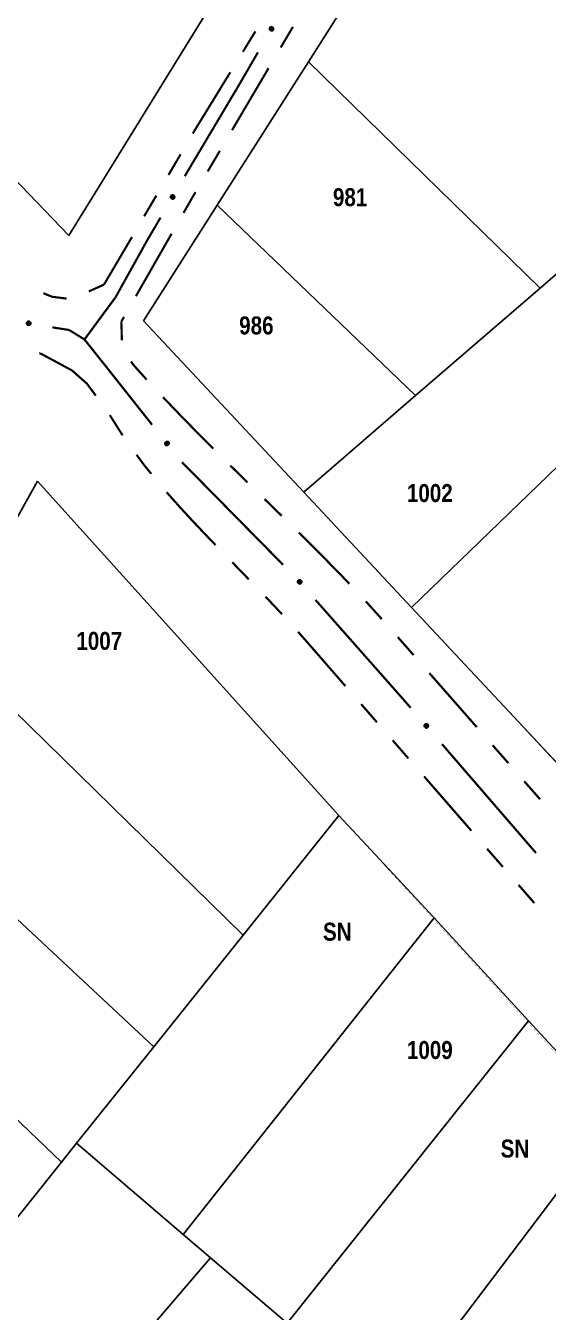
# Model space of a CAD drawing. Extents: x 201549 to 203722, y 4857623 to 4859778.
# Drawn here: x 202780.6 to 202824.2, y 4859059.8 to 4859167.1 of the extents above; entities that cross this region are included whole.
import ezdxf
from ezdxf.enums import TextEntityAlignment as Align

# ---------------------------------------------------------------- set-up
doc = ezdxf.new("R2010")
doc.units = 0
doc.header["$LTSCALE"] = 1.5
doc.header["$MEASUREMENT"] = 0
for name, color, linetype in [('CD-MALHA-LOTES', 40, 'CONTINUOUS'), ('RU-QUADRAS', 6, 'CONTINUOUS'), ('SV-EIXO-RUA-N-PAV', 6, 'CONTINUOUS'), ('SV-RUA-NAO-PAV-S-GUIA-C-GUIA', 7, 'CONTINUOUS'), ('Th_NmrPort', 1, 'CONTINUOUS')]:
    doc.layers.add(name, color=color, linetype=linetype)
doc.styles.get("Standard").update_dxf_attribs({"font": 'swisscbo.ttf'})

msp = doc.modelspace()

# ---------------------------------------------------------------- linework, layer by layer
at = {"layer": 'CD-MALHA-LOTES', "linetype": 'Continuous'}
for p, q in [((202823.94, 4859195.12), (202804.22, 4859164.14)), ((202784.23, 4859149.65), (202804.48, 4859182.51)), ((202755.11, 4859179.89), (202784.23, 4859149.65)), ((202804.22, 4859164.14), (202796.61, 4859152.19)), ((202823.55, 4859145.27), (202804.22, 4859164.14)), ((202796.61, 4859152.19), (202790.47, 4859142.54)), ((202796.61, 4859152.19), (202813.15, 4859136.3)), ((202823.55, 4859145.27), (202825.25, 4859146.74)), ((202813.15, 4859136.3), (202823.55, 4859145.27)), ((202790.47, 4859142.54), (202803.82, 4859128.25)), ((202812.82, 4859118.62), (202833.3, 4859138.42)), ((202803.82, 4859128.25), (202813.15, 4859136.3)), ((202781.62, 4859129.17), (202774, 4859115.53)), ((202806.76, 4859101.26), (202781.62, 4859129.17)), ((202803.82, 4859128.25), (202812.82, 4859118.62)), ((202812.82, 4859118.62), (202829.89, 4859100.36)), ((202798.77, 4859091.28), (202774, 4859115.53)), ((202791.31, 4859081.97), (202767.63, 4859104.11)), ((202798.77, 4859091.28), (202806.76, 4859101.26)), ((202806.76, 4859101.26), (202814.7, 4859092.74)), ((202783.62, 4859072.36), (202761.62, 4859093.34)), ((202814.7, 4859092.74), (202793.77, 4859066.33)), ((202822.58, 4859084.14), (202814.7, 4859092.74)), ((202791.31, 4859081.97), (202798.77, 4859091.28)), ((202802.45, 4859058.91), (202822.58, 4859084.14)), ((202829.83, 4859076.23), (202822.58, 4859084.14)), ((202784.88, 4859073.93), (202791.31, 4859081.97)), ((202829.83, 4859076.23), (202811.13, 4859051.49)), ((202784.88, 4859073.93), (202783.62, 4859072.36)), ((202793.77, 4859066.33), (202784.88, 4859073.93)), ((202783.62, 4859072.36), (202776.68, 4859063.69)), ((202796.05, 4859064.38), (202793.77, 4859066.33)), ((202778.42, 4859043.83), (202796.05, 4859064.38)), ((202802.45, 4859058.91), (202796.05, 4859064.38))]:
    msp.add_line(p, q, dxfattribs=at)
at = {"layer": 'RU-QUADRAS', "linetype": 'Continuous'}
for points in [[(202672.47, 4859263.07, 0.01, 0.01, 0), (202706.96, 4859315.47, 0.01, 0.01, 0), (202731.27, 4859289.81, 0.01, 0.01, 0), (202816.84, 4859202.55, 0.01, 0.01, 0), (202784.23, 4859149.65, 0.01, 0.01, 0), (202755.1, 4859179.9, 0.01, 0.01, 0), (202731.47, 4859208.96, 0.01, 0.01, 0)], [(202790.47, 4859142.54, 0.01, 0.01, 0), (202823.94, 4859195.12, 0.01, 0.01, 0), (202879.25, 4859133.93, 0.01, 0.01, 0.0147925964), (202928.6, 4859082.79, 0.01, 0.01, 0), (202898.06, 4859031.1, 0.01, 0.01, 0), (202894.41, 4859031.1, 0.01, 0.01, 0)], [(202749.48, 4859071.59, 0.01, 0.01, 0), (202781.62, 4859129.17, 0.01, 0.01, 0.0049191325), (202853.45, 4859050.44, 0.01, 0.01, 0), (202889.59, 4859012.69, 0.01, 0.01, 0), (202858.45, 4858958.37, 0.01, 0.01, 0), (202812.2, 4859004.98, 0.01, 0.01, 0), (202815.02, 4859008.13, 0.01, 0.01, 0), (202803.62, 4859021.31, 0.01, 0.01, 0), (202794.06, 4859028.47, 0.01, 0.01, 0), (202778.42, 4859043.83, 0.01, 0.01, 0), (202777.7, 4859042.99, 0.01, 0.01, 0)]]:
    msp.add_lwpolyline(points, format="xyseb", close=True, dxfattribs=at)
at = {"layer": 'SV-EIXO-RUA-N-PAV'}
for points in [[(202800.974018, 4859166.824901), (202800.961332, 4859166.872135), (202800.960087, 4859166.915325), (202800.969417, 4859166.951646), (202800.986031, 4859166.981593), (202801.006479, 4859167.010315), (202801.033483, 4859167.034724), (202801.069455, 4859167.055177), (202801.116748, 4859167.068236), (202801.161076, 4859167.066603), (202801.197174, 4859167.059361), (202801.229398, 4859167.043835), (202801.256967, 4859167.023504), (202801.281395, 4859166.994616), (202801.301766, 4859166.957959), (202801.313747, 4859166.910086), (202801.314676, 4859166.867735), (202801.304729, 4859166.83284), (202801.288915, 4859166.800544), (202801.267689, 4859166.771471), (202801.241043, 4859166.747663), (202801.204098, 4859166.727218), (202801.156691, 4859166.71602), (202801.114462, 4859166.714611), (202801.079437, 4859166.724065), (202801.047991, 4859166.74035), (202801.018934, 4859166.760508), (202800.993266, 4859166.786631), (202800.974018, 4859166.824901)], [(202792.721331, 4859152.79802), (202792.708328, 4859152.845168), (202792.706793, 4859152.888348), (202792.715879, 4859152.924732), (202792.732292, 4859152.954789), (202792.752546, 4859152.983647), (202792.779385, 4859153.008238), (202792.81522, 4859153.028932), (202792.862424, 4859153.042308), (202792.906762, 4859153.040973), (202792.942908, 4859153.033973), (202792.975235, 4859153.018664), (202793.00294, 4859152.998518), (202793.027562, 4859152.969794), (202793.048178, 4859152.933275), (202793.06048, 4859152.885483), (202793.061694, 4859152.84314), (202793.051981, 4859152.808179), (202793.036385, 4859152.775777), (202793.015354, 4859152.746563), (202792.988868, 4859152.722576), (202792.952061, 4859152.701884), (202792.90473, 4859152.690368), (202792.862512, 4859152.688675), (202792.827424, 4859152.697894), (202792.79587, 4859152.713967), (202792.766678, 4859152.73393), (202792.740836, 4859152.75988), (202792.721331, 4859152.79802)], [(202780.762528, 4859142.460345), (202780.80212, 4859142.48906), (202780.842018, 4859142.505643), (202780.879277, 4859142.509896), (202780.913181, 4859142.505069), (202780.947311, 4859142.496224), (202780.979753, 4859142.479715), (202781.011702, 4859142.453416), (202781.040785, 4859142.413903), (202781.055087, 4859142.371914), (202781.061211, 4859142.335609), (202781.058213, 4859142.299966), (202781.049065, 4859142.266955), (202781.030802, 4859142.233822), (202781.003835, 4859142.201706), (202780.963394, 4859142.173423), (202780.924167, 4859142.157434), (202780.888021, 4859142.154266), (202780.852207, 4859142.157506), (202780.817472, 4859142.166954), (202780.785719, 4859142.183343), (202780.753431, 4859142.210553), (202780.726045, 4859142.250838), (202780.709651, 4859142.28978), (202780.705977, 4859142.325872), (202780.709961, 4859142.36106), (202780.718416, 4859142.395399), (202780.733653, 4859142.428702), (202780.762528, 4859142.460345)], [(202792.415537, 4859132.477427), (202792.464194, 4859132.472475), (202792.505, 4859132.458268), (202792.535624, 4859132.436624), (202792.557698, 4859132.410441), (202792.577263, 4859132.381111), (202792.590466, 4859132.347189), (202792.596779, 4859132.306293), (202792.592153, 4859132.257448), (202792.574853, 4859132.216603), (202792.555239, 4859132.185445), (202792.529263, 4859132.160856), (202792.500452, 4859132.142326), (202792.464762, 4859132.129777), (202792.423255, 4859132.123784), (202792.374252, 4859132.129624), (202792.334343, 4859132.143826), (202792.305272, 4859132.165539), (202792.280717, 4859132.19181), (202792.261101, 4859132.221993), (202792.248333, 4859132.255367), (202792.242374, 4859132.297169), (202792.248779, 4859132.345458), (202792.262489, 4859132.385424), (202792.283788, 4859132.414792), (202792.310197, 4859132.438385), (202792.339376, 4859132.458367), (202792.372924, 4859132.473058), (202792.415537, 4859132.477427)], [(202803.469134, 4859120.931934), (202803.517986, 4859120.92959), (202803.559493, 4859120.917587), (202803.591231, 4859120.897611), (202803.614673, 4859120.872646), (202803.63578, 4859120.844405), (202803.650777, 4859120.811237), (202803.659269, 4859120.770737), (202803.657262, 4859120.721715), (202803.642171, 4859120.680003), (202803.624252, 4859120.64784), (202803.599627, 4859120.621897), (202803.571849, 4859120.601853), (202803.53688, 4859120.587413), (202803.495753, 4859120.579209), (202803.446509, 4859120.58242), (202803.405897, 4859120.594467), (202803.375707, 4859120.614594), (202803.349782, 4859120.639515), (202803.328579, 4859120.668606), (202803.314045, 4859120.701249), (202803.305859, 4859120.742672), (202803.309672, 4859120.791235), (202803.321225, 4859120.831877), (202803.340923, 4859120.862342), (202803.366033, 4859120.887313), (202803.394101, 4859120.908827), (202803.426815, 4859120.925291), (202803.469134, 4859120.931934)], [(202814.037098, 4859108.917262), (202814.085921, 4859108.914384), (202814.127295, 4859108.901927), (202814.158811, 4859108.881606), (202814.181979, 4859108.856386), (202814.202776, 4859108.827915), (202814.217409, 4859108.794585), (202814.225457, 4859108.753995), (202814.222914, 4859108.704998), (202814.207368, 4859108.663454), (202814.189098, 4859108.631489), (202814.164191, 4859108.605816), (202814.136195, 4859108.586077), (202814.101071, 4859108.572021), (202814.059856, 4859108.564267), (202814.01065, 4859108.568017), (202813.970173, 4859108.580507), (202813.940204, 4859108.600964), (202813.914553, 4859108.626167), (202813.893671, 4859108.655488), (202813.879494, 4859108.688288), (202813.871762, 4859108.729798), (202813.876106, 4859108.778316), (202813.888103, 4859108.81883), (202813.908133, 4859108.849077), (202813.933514, 4859108.873772), (202813.961817, 4859108.894978), (202813.994708, 4859108.911083), (202814.037098, 4859108.917262)]]:
    msp.add_lwpolyline(points, close=True, dxfattribs=at)
for points in [[(202800.960087, 4859166.915325), (202801.006479, 4859167.010315)], [(202800.960516, 4859166.896753), (202801.016298, 4859167.014409)], [(202800.961332, 4859166.872135), (202801.033483, 4859167.034724)], [(202800.968153, 4859166.85091), (202801.048046, 4859167.038382)], [(202800.974018, 4859166.824901), (202801.069455, 4859167.055177)], [(202800.985618, 4859166.805568), (202801.092915, 4859167.057716)], [(202800.993266, 4859166.786631), (202801.116748, 4859167.068236)], [(202801.008642, 4859166.777561), (202801.136188, 4859167.063707)], [(202801.018934, 4859166.760508), (202801.161076, 4859167.066603)], [(202801.034459, 4859166.754243), (202801.175048, 4859167.059621)], [(202801.047991, 4859166.74035), (202801.197174, 4859167.059361)], [(202801.065414, 4859166.734219), (202801.214631, 4859167.048751)], [(202801.079437, 4859166.724065), (202801.229398, 4859167.043835)], [(202801.099386, 4859166.721926), (202801.242069, 4859167.03082)], [(202801.114462, 4859166.714611), (202801.256967, 4859167.023504)], [(202801.137548, 4859166.716667), (202801.267662, 4859167.00446)], [(202801.156691, 4859166.71602), (202801.281395, 4859166.994616)], [(202801.181045, 4859166.725701), (202801.290463, 4859166.97341)], [(202801.204098, 4859166.727218), (202801.301766, 4859166.957959)], [(202801.223344, 4859166.743389), (202801.304186, 4859166.927119)], [(202801.241043, 4859166.747663), (202801.313747, 4859166.910086)], [(202801.256041, 4859166.763621), (202801.311349, 4859166.883148)], [(202801.267689, 4859166.771471), (202801.314676, 4859166.867735)], [(202792.706793, 4859152.888348), (202792.752546, 4859152.983647)], [(202792.707347, 4859152.869779), (202792.762338, 4859152.987808)], [(202792.708328, 4859152.845168), (202792.779385, 4859153.008238)], [(202792.715292, 4859152.823989), (202792.793924, 4859153.011993)], [(202792.721331, 4859152.79802), (202792.81522, 4859153.028932)], [(202792.73306, 4859152.778765), (202792.838662, 4859153.031628)], [(202792.740836, 4859152.75988), (202792.862424, 4859153.042308)], [(202792.756272, 4859152.750914), (202792.881894, 4859153.037909)], [(202792.766678, 4859152.73393), (202792.906762, 4859153.040973)], [(202792.782245, 4859152.72777), (202792.92078, 4859153.034084)], [(202792.79587, 4859152.713967), (202792.942908, 4859153.033973)], [(202792.813333, 4859152.707953), (202792.960436, 4859153.02348)], [(202792.827424, 4859152.697894), (202792.975235, 4859153.018664)], [(202792.847387, 4859152.695889), (202792.987994, 4859153.005734)], [(202792.862512, 4859152.688675), (202793.00294, 4859152.998518)], [(202792.885583, 4859152.690887), (202793.013763, 4859152.979546)], [(202792.90473, 4859152.690368), (202793.027562, 4859152.969794)], [(202792.929019, 4859152.700212), (202793.036771, 4859152.94865)], [(202792.952061, 4859152.701884), (202793.048178, 4859152.933275)], [(202792.971199, 4859152.718184), (202793.050805, 4859152.902452)], [(202792.988868, 4859152.722576), (202793.06048, 4859152.885483)], [(202793.003759, 4859152.738634), (202793.058263, 4859152.85853)], [(202793.015354, 4859152.746563), (202793.061694, 4859152.84314)], [(202780.705977, 4859142.325872), (202781.058213, 4859142.299966)], [(202780.709651, 4859142.28978), (202781.049065, 4859142.266955)], [(202780.709961, 4859142.36106), (202781.061211, 4859142.335609)], [(202780.710454, 4859142.342596), (202781.057532, 4859142.315514)], [(202780.711101, 4859142.306474), (202781.05058, 4859142.283483)], [(202780.718107, 4859142.37866), (202781.053553, 4859142.35637)], [(202780.718416, 4859142.395399), (202781.055087, 4859142.371914)], [(202780.719815, 4859142.26895), (202781.035094, 4859142.250165)], [(202780.726045, 4859142.250838), (202781.030802, 4859142.233822)], [(202780.73067, 4859142.411101), (202781.043495, 4859142.394127)], [(202780.733653, 4859142.428702), (202781.040785, 4859142.413903)], [(202780.743783, 4859142.231545), (202781.014232, 4859142.217781)], [(202780.748611, 4859142.442608), (202781.022449, 4859142.43241)], [(202780.753431, 4859142.210553), (202781.003835, 4859142.201706)], [(202780.762528, 4859142.460345), (202781.011702, 4859142.453416)], [(202780.775408, 4859142.198349), (202780.975892, 4859142.188435)], [(202780.784729, 4859142.47511), (202780.988369, 4859142.467417)], [(202780.785719, 4859142.183343), (202780.963394, 4859142.173423)], [(202780.80212, 4859142.48906), (202780.979753, 4859142.479715)], [(202780.80598, 4859142.175031), (202780.937376, 4859142.166045)], [(202780.817472, 4859142.166954), (202780.924167, 4859142.157434)], [(202780.824823, 4859142.498611), (202780.954641, 4859142.488514)], [(202780.842018, 4859142.505643), (202780.947311, 4859142.496224)], [(202792.242374, 4859132.297169), (202792.423255, 4859132.123784)], [(202792.248333, 4859132.255367), (202792.374252, 4859132.129624)], [(202792.248779, 4859132.345458), (202792.464762, 4859132.129777)], [(202792.24916, 4859132.319253), (202792.441717, 4859132.128849)], [(202792.250638, 4859132.273428), (202792.393573, 4859132.132497)], [(202792.256196, 4859132.363118), (202792.478848, 4859132.139108)], [(202792.262489, 4859132.385424), (202792.500452, 4859132.142326)], [(202792.27469, 4859132.39691), (202792.512591, 4859132.153645)], [(202792.283788, 4859132.414792), (202792.529263, 4859132.160856)], [(202792.298267, 4859132.424284), (202792.539111, 4859132.172906)], [(202792.310197, 4859132.438385), (202792.555239, 4859132.185445)], [(202792.327997, 4859132.446087), (202792.563356, 4859132.206031)], [(202792.339376, 4859132.458367), (202792.574853, 4859132.216603)], [(202792.358976, 4859132.461916), (202792.581003, 4859132.240893)], [(202792.372924, 4859132.473058), (202792.592153, 4859132.257448)], [(202792.393343, 4859132.473467), (202792.590803, 4859132.283465)], [(202792.415537, 4859132.477427), (202792.596779, 4859132.306293)], [(202792.441932, 4859132.473653), (202792.588701, 4859132.332277)], [(202792.464194, 4859132.472475), (202792.590466, 4859132.347189)], [(202792.487491, 4859132.464477), (202792.577595, 4859132.370478)], [(202792.505, 4859132.458268), (202792.577263, 4859132.381111)], [(202792.25791, 4859132.235672), (202792.349931, 4859132.141451)], [(202792.261101, 4859132.221993), (202792.334343, 4859132.143826)], [(202803.305859, 4859120.742672), (202803.495753, 4859120.579209)], [(202803.309672, 4859120.791235), (202803.53688, 4859120.587413)], [(202803.311454, 4859120.765088), (202803.513918, 4859120.585255)], [(202803.314045, 4859120.701249), (202803.446509, 4859120.58242)], [(202803.31538, 4859120.719407), (202803.465648, 4859120.586323)], [(202803.316134, 4859120.809266), (202803.550448, 4859120.597484)], [(202803.321225, 4859120.831877), (202803.571849, 4859120.601853)], [(202803.324661, 4859120.682095), (202803.42159, 4859120.592929)], [(202803.328579, 4859120.668606), (202803.405897, 4859120.594467)], [(202803.332795, 4859120.843999), (202803.583364, 4859120.613805)], [(202803.340923, 4859120.862342), (202803.599627, 4859120.621897)], [(202803.354874, 4859120.872595), (202803.608817, 4859120.634457)], [(202803.366033, 4859120.887313), (202803.624252, 4859120.64784)], [(202803.383395, 4859120.895956), (202803.631255, 4859120.668831)], [(202803.394101, 4859120.908827), (202803.642171, 4859120.680003)], [(202803.413483, 4859120.91342), (202803.647013, 4859120.704587)], [(202803.426815, 4859120.925291), (202803.657262, 4859120.721715)], [(202803.447183, 4859120.926792), (202803.654522, 4859120.747623)], [(202803.469134, 4859120.931934), (202803.659269, 4859120.770737)], [(202803.495692, 4859120.929576), (202803.649812, 4859120.796252)], [(202803.517986, 4859120.92959), (202803.650777, 4859120.811237)], [(202803.541677, 4859120.92285), (202803.63668, 4859120.833804)], [(202803.559493, 4859120.917587), (202803.63578, 4859120.844405)], [(202813.871762, 4859108.729798), (202814.059856, 4859108.564267)], [(202813.876106, 4859108.778316), (202814.101071, 4859108.572021)], [(202813.877601, 4859108.752151), (202814.078086, 4859108.570114)], [(202813.879494, 4859108.688288), (202814.01065, 4859108.568017)], [(202813.881028, 4859108.706431), (202814.029831, 4859108.57171)], [(202813.882765, 4859108.796276), (202814.114747, 4859108.581943)], [(202813.888103, 4859108.81883), (202814.136195, 4859108.586077)], [(202813.8899, 4859108.669019), (202813.985847, 4859108.578798)], [(202813.893671, 4859108.655488), (202813.970173, 4859108.580507)], [(202813.899805, 4859108.830824), (202814.147841, 4859108.597903)], [(202813.908133, 4859108.849077), (202814.164191, 4859108.605816)], [(202813.922195, 4859108.859177), (202814.173517, 4859108.618275)], [(202813.933514, 4859108.873772), (202814.189098, 4859108.631489)], [(202813.95097, 4859108.882225), (202814.196331, 4859108.652402)], [(202813.961817, 4859108.894978), (202814.207368, 4859108.663454)], [(202813.981247, 4859108.899358), (202814.212479, 4859108.687983)], [(202813.994708, 4859108.911083), (202814.222914, 4859108.704998)], [(202814.015092, 4859108.912361), (202814.220458, 4859108.730934)], [(202814.037098, 4859108.917262), (202814.225457, 4859108.753995)], [(202814.063629, 4859108.914614), (202814.216281, 4859108.779612)], [(202814.085921, 4859108.914384), (202814.217409, 4859108.794585)], [(202814.109537, 4859108.907385), (202814.20356, 4859108.817305)], [(202814.127295, 4859108.901927), (202814.202776, 4859108.827915)]]:
    msp.add_lwpolyline(points, dxfattribs=at)
at = {"layer": 'SV-EIXO-RUA-N-PAV', "const_width": 0.18}
for points in [[(202798.386389, 4859162.14278), (202800.000857, 4859164.925162)], [(202794.340744, 4859155.341406), (202797.986027, 4859161.469708)], [(202797.986027, 4859161.469708), (202798.386389, 4859162.14278)], [(202793.900841, 4859154.591408), (202794.340744, 4859155.341406)], [(202790.764159, 4859149.243622), (202791.877111, 4859151.141115)], [(202788.125695, 4859144.494387), (202790.37555, 4859148.544126)], [(202790.37555, 4859148.544126), (202790.764159, 4859149.243622)], [(202785.534921, 4859140.978581), (202787.907824, 4859144.198725)], [(202787.907824, 4859144.198725), (202788.125695, 4859144.494387)], [(202782.856072, 4859141.987084), (202783.844023, 4859141.832316)], [(202783.844023, 4859141.832316), (202784.260532, 4859141.767069)], [(202784.260532, 4859141.767069), (202784.752407, 4859141.462736)], [(202784.752407, 4859141.462736), (202785.534921, 4859140.978581)], [(202785.534921, 4859140.978581), (202786.829867, 4859139.35108)], [(202786.829867, 4859139.35108), (202787.232304, 4859138.845293)], [(202787.232304, 4859138.845293), (202791.176794, 4859133.86435)], [(202793.672083, 4859130.739151), (202802.093327, 4859122.190312)], [(202804.805433, 4859119.252115), (202812.085901, 4859111.006221)], [(202812.085901, 4859111.006221), (202812.161201, 4859110.920936)], [(202812.161201, 4859110.920936), (202812.740459, 4859110.250216)], [(202815.354938, 4859107.222924), (202823.198377, 4859098.141048)]]:
    msp.add_lwpolyline(points, dxfattribs=at)
at = {"layer": 'SV-RUA-NAO-PAV-S-GUIA-C-GUIA', "const_width": 0.18}
for points in [[(202799.790955, 4859166.675457), (202798.745146, 4859164.970675)], [(202801.903723, 4859165.329086), (202802.91911, 4859167.052161)], [(202797.842173, 4859158.436784), (202800.888335, 4859163.60601)], [(202797.699337, 4859163.265893), (202795.084814, 4859159.003937)], [(202795.084814, 4859159.003937), (202794.764652, 4859158.482039)], [(202794.764652, 4859158.482039), (202794.568126, 4859158.147811)], [(202793.554388, 4859156.423765), (202792.540649, 4859154.699719)], [(202795.811399, 4859154.990634), (202796.826786, 4859156.713709)], [(202791.52691, 4859152.975674), (202790.513171, 4859151.251628)], [(202794.293004, 4859152.4033), (202794.501804, 4859152.768298)], [(202794.501804, 4859152.768298), (202794.796012, 4859153.267558)], [(202793.796454, 4859151.535292), (202794.293004, 4859152.4033)], [(202789.499433, 4859149.527582), (202787.471955, 4859146.079491)], [(202789.824054, 4859144.591226), (202792.803354, 4859149.799275)], [(202787.162767, 4859145.553661), (202785.894079, 4859144.985733)], [(202787.471955, 4859146.079491), (202787.162767, 4859145.553661)], [(202782.828764, 4859144.5417), (202782.1048, 4859144.839867)], [(202783.044069, 4859144.514317), (202782.828764, 4859144.5417)], [(202784.036078, 4859144.388147), (202783.044069, 4859144.514317)], [(202788.60962, 4859142.4683), (202788.830954, 4859142.85521)], [(202788.60962, 4859142.4683), (202788.60972, 4859142.4684)], [(202788.626723, 4859141.91445), (202788.60962, 4859142.4683)], [(202788.657589, 4859140.914927), (202788.626723, 4859141.91445)], [(202781.84193, 4859139.824839), (202781.766784, 4859139.802899)], [(202782.653314, 4859139.387553), (202781.84193, 4859139.824839)], [(202784.498275, 4859138.393235), (202782.653314, 4859139.387553)], [(202789.613429, 4859138.860717), (202789.424037, 4859139.142589)], [(202790.054495, 4859138.369187), (202789.613429, 4859138.860717)], [(202785.175413, 4859137.794079), (202784.498275, 4859138.393235)], [(202785.7348, 4859137.299112), (202785.175413, 4859137.794079)], [(202790.722362, 4859137.624906), (202790.054495, 4859138.369187)], [(202785.885602, 4859137.095882), (202785.7348, 4859137.299112)], [(202786.481495, 4859136.292818), (202785.885602, 4859137.095882)], [(202792.260369, 4859135.980099), (202792.087315, 4859136.16325)], [(202792.778574, 4859135.440651), (202792.260369, 4859135.980099)], [(202793.459955, 4859134.731337), (202792.778574, 4859135.440651)], [(202788.714577, 4859132.977518), (202787.648098, 4859134.669446)], [(202793.471429, 4859134.719575), (202793.459955, 4859134.731337)], [(202794.627777, 4859133.534131), (202793.471429, 4859134.719575)], [(202794.869661, 4859133.289568), (202794.627777, 4859133.534131)], [(202795.766229, 4859132.383069), (202794.869661, 4859133.289568)], [(202796.279159, 4859131.870667), (202795.766229, 4859132.383069)], [(202790.583479, 4859130.404007), (202789.881865, 4859131.354433)], [(202791.107733, 4859129.775233), (202790.583479, 4859130.404007)], [(202799.029287, 4859129.152629), (202797.69967, 4859130.462795)], [(202799.124724, 4859129.059507), (202799.029287, 4859129.152629)], [(202792.468003, 4859128.143767), (202792.388499, 4859128.239122)], [(202793.050465, 4859127.489665), (202792.468003, 4859128.143767)], [(202793.467534, 4859127.0213), (202793.050465, 4859127.489665)], [(202793.719957, 4859126.746887), (202793.467534, 4859127.0213)], [(202801.101677, 4859127.130503), (202800.55619, 4859127.66276)], [(202801.271758, 4859126.964217), (202801.101677, 4859127.130503)], [(202801.986797, 4859126.265133), (202801.271758, 4859126.964217)], [(202794.496564, 4859125.902628), (202793.719957, 4859126.746887)], [(202795.081628, 4859125.282065), (202794.496564, 4859125.902628)], [(202795.548585, 4859124.786775), (202795.081628, 4859125.282065)], [(202795.769603, 4859124.556342), (202795.548585, 4859124.786775)], [(202805.085456, 4859123.207014), (202803.414687, 4859124.864742)], [(202796.461814, 4859123.834646), (202795.769603, 4859124.556342)], [(202805.53805, 4859122.745533), (202805.085456, 4859123.207014)], [(202807.035133, 4859121.219058), (202805.53805, 4859122.745533)], [(202798.77749, 4859121.446335), (202797.852913, 4859122.397694)], [(202799.245875, 4859120.962545), (202798.77749, 4859121.446335)], [(202807.626711, 4859120.592206), (202807.035133, 4859121.219058)], [(202800.925702, 4859119.215523), (202800.632681, 4859119.521454)], [(202801.320654, 4859118.795732), (202800.925702, 4859119.215523)], [(202801.978961, 4859118.096025), (202801.320654, 4859118.795732)], [(202810.33694, 4859117.650705), (202808.998973, 4859119.137259)], [(202802.005523, 4859118.06707), (202801.978961, 4859118.096025)], [(202804.011239, 4859115.843953), (202803.351243, 4859116.5876)], [(202812.983304, 4859114.651322), (202811.664477, 4859116.154883)], [(202804.014991, 4859115.839644), (202804.011239, 4859115.843953)], [(202807.297933, 4859112.068398), (202804.014991, 4859115.839644)], [(202818.258612, 4859108.637079), (202814.302131, 4859113.147761)], [(202809.924287, 4859109.051402), (202808.61111, 4859110.5599)], [(202812.550641, 4859106.034406), (202811.237464, 4859107.542904)], [(202820.896266, 4859105.629957), (202819.577439, 4859107.133518)], [(202817.803349, 4859100.000414), (202813.863818, 4859104.525908)], [(202823.53392, 4859102.622835), (202822.215093, 4859104.126396)], [(202820.429703, 4859096.983418), (202819.116526, 4859098.491916)], [(202823.056057, 4859093.966422), (202821.74288, 4859095.47492)]]:
    msp.add_lwpolyline(points, dxfattribs=at)

# ---------------------------------------------------------------- texts
at = {"layer": 'Th_NmrPort', "color": 1}
for s, p in [('981', (202806.258554, 4859152.847271)), ('986', (202798.438554, 4859142.147271)), ('1002', (202812.428554, 4859128.167271)), ('1007', (202784.858554, 4859115.837271)), ('SN', (202805.428554, 4859091.577271)), ('1009', (202812.428554, 4859081.707271)), ('SN', (202820.248554, 4859073.487271))]:
    msp.add_text(s, height=1.5, dxfattribs=at).set_placement(p, align=Align.MIDDLE_LEFT)

doc.saveas('drawing.dxf')
